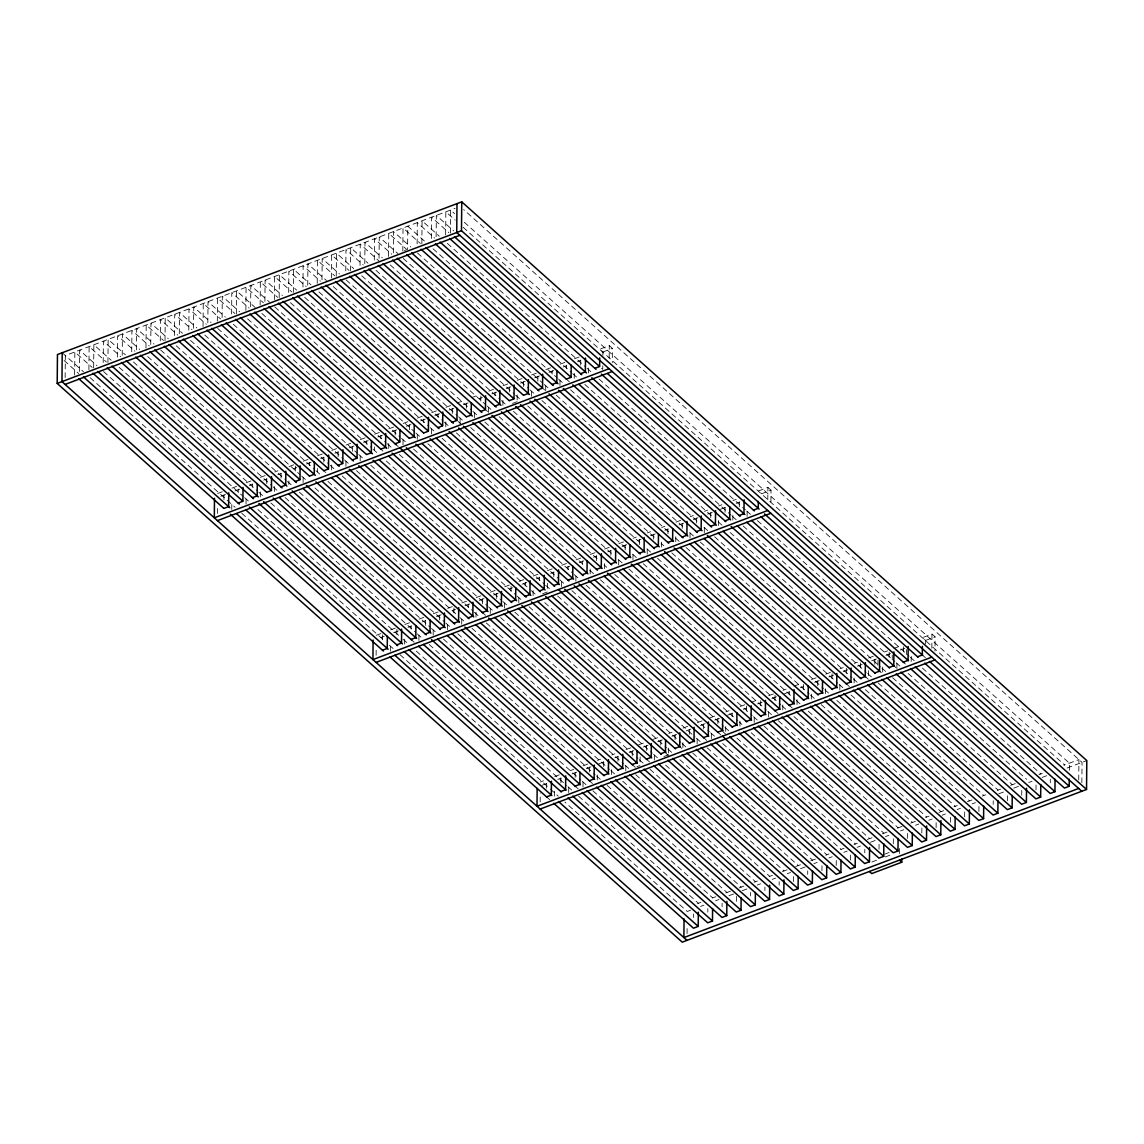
<?xml version="1.0" encoding="UTF-8"?>
<svg xmlns="http://www.w3.org/2000/svg" width="1144" height="1144" viewBox="0 0 1144 1144"><rect width="100%" height="100%" fill="white"/><g stroke="black" fill="none" stroke-linecap="round" stroke-linejoin="round"><path stroke-width="0.75" stroke-dasharray="5 3.75" d="M65.136 377.634L65.337 355.541L455.112 208.322M74.646 375.06L74.846 351.952L92.149 367.41M79.422 371.485L79.608 350.15L96.897 365.608M88.917 369.669L89.118 346.56L106.421 362.019M93.665 367.868L93.865 344.759L111.168 360.231M103.203 362.505L103.389 341.169L120.678 356.628M107.936 362.476L108.137 339.368L125.44 354.84M117.46 357.114L117.66 335.778L134.949 351.237M122.222 355.312L122.408 333.976L139.711 349.449M131.732 351.723L131.917 330.387L149.22 345.86M136.494 349.921L136.679 328.6L153.982 344.058M145.989 348.105L146.189 324.996L163.492 340.469M150.765 344.53L150.951 323.209L168.254 338.667M160.274 340.941L160.46 319.605L177.763 335.078M165.022 340.926L165.222 317.817L182.511 333.276M174.546 335.549L174.732 314.228L192.035 329.687M179.293 333.762L179.479 312.426L196.782 327.885M188.817 330.158L189.003 308.837L206.292 324.295M193.565 328.371L193.751 307.035L211.054 322.494M203.06 326.555L203.26 303.446L220.563 318.904M207.836 322.98L208.022 301.644L225.325 317.117M217.331 321.164L217.532 298.055L234.835 313.513M217.503 513.499L217.56 506.392M222.108 317.589L222.293 296.253L239.596 311.726M223.952 499.785L224.01 492.849M231.617 313.999L231.803 292.664L249.106 308.122M231.76 509.452L231.832 500.786M236.365 313.971L236.565 290.862L255.198 307.522M238.238 492.664L238.267 489.203M245.874 310.382L246.074 287.273L263.377 302.745M246.031 504.061L246.103 495.395M250.65 306.807L250.836 285.485L269.455 302.13M252.509 487.272L252.538 483.812M260.146 304.99L260.346 281.882L277.649 297.354M260.317 496.939L260.374 490.004M264.907 301.415L265.093 280.094L282.396 295.552M266.767 483.612L266.809 478.421M274.417 299.599L274.617 276.49L291.906 291.963M274.589 491.548L274.646 484.613M279.165 297.812L279.365 274.703L296.668 290.161M281.024 478.235L281.095 471.299M288.688 292.435L288.874 271.099L306.177 286.572M288.86 484.427L288.903 480.952M293.436 292.421L293.636 269.312L310.939 284.77M295.309 471.099L295.352 465.908M302.96 287.044L303.146 265.723L320.449 281.181M303.103 482.496L303.16 475.575M307.722 285.256L307.908 263.921L326.54 280.58M309.581 465.722L309.609 462.248M317.217 283.44L317.417 260.332L334.72 275.79M317.417 471.914L317.446 468.454M321.993 279.865L322.179 258.53L339.482 274.002M323.838 462.062L323.881 456.856M331.488 278.049L331.688 254.94L348.991 270.399M331.66 469.984L331.717 463.063M336.236 276.247L336.45 253.139L353.739 268.611M338.109 456.671L338.166 449.735M345.774 270.885L345.96 249.549L363.263 265.008M345.917 466.337L345.988 457.671M350.507 270.856L350.707 247.748L368.011 263.22M352.381 451.279L352.438 444.344M360.045 265.494L360.231 244.158L378.85 260.818M360.174 460.946L360.26 452.28M364.793 263.692L364.979 242.356L382.282 257.829M366.652 444.158L366.695 440.697M374.303 260.103L374.488 238.767L391.791 254.24M374.488 450.35L374.531 446.889M379.064 258.301L379.25 236.98L397.883 253.625M376.104 655.283L376.161 649.949M380.923 438.767L380.952 435.306M382.582 639.825L382.625 634.634M388.56 256.485L388.76 233.376L406.063 248.849M388.731 448.434L388.788 441.498M393.336 252.91L393.522 231.588L410.825 247.047M390.361 651.222L390.433 644.301M395.18 435.12L395.238 428.185M396.854 634.434L396.897 629.243M402.831 251.094L403.031 227.985L420.334 243.457M402.988 444.773L403.06 436.107M404.647 644.101L404.719 637.165M409.452 429.729L409.509 422.794M411.111 629.057L411.139 625.582M417.117 243.929L417.303 222.608L434.606 238.066M417.26 439.382L417.331 430.716M421.85 243.915L422.064 220.806L439.353 236.265M418.904 640.454L418.976 631.788M423.738 422.608L423.766 419.133M425.368 625.396L425.425 618.461M431.388 238.538L431.574 217.217L448.877 232.675M431.531 433.991L431.603 425.325M436.136 236.751L436.322 215.415L453.625 230.873M433.176 635.063L433.247 626.397M438.009 417.217L438.038 413.742M439.639 620.005L439.696 613.07M445.645 234.935L445.845 211.826L455.155 220.148M445.802 426.869L445.874 419.948M450.393 233.133L450.593 210.024L454.583 213.599M447.447 629.672L447.518 621.006M452.252 413.556L452.309 408.351M453.925 612.884L453.968 607.678M460.06 423.223L460.145 414.557M461.718 624.281L461.79 615.615M466.523 408.165L466.58 401.229M468.196 607.493L468.225 604.032M474.331 417.832L474.402 409.166M476.004 617.159L476.061 610.224M480.809 401.043L480.852 395.838M482.439 603.832L482.511 596.911M488.602 412.441L488.674 403.775M490.247 613.499L490.333 604.833M495.08 395.652L495.109 392.192M496.711 598.455L496.768 591.519M502.888 405.319L502.945 398.384M504.518 608.107L504.59 599.442M509.337 391.992L509.38 386.801M510.996 591.319L511.039 586.128M517.159 399.928L517.217 392.993M518.79 602.716L518.861 594.051M523.609 386.615L523.666 379.679M525.268 585.942L525.296 582.468M531.402 396.267L531.488 387.601M533.075 595.595L533.133 588.674M537.866 381.224L537.937 374.288M539.539 580.551L539.568 577.077M540.183 801.944L540.268 793.064M545.674 390.876L545.759 382.21M547.404 583.283L547.332 591.948L542.571 593.736L539.439 590.947M546.646 788.23L546.689 783.025M552.152 374.102L552.18 370.627M553.796 576.891L553.839 571.685M554.468 796.152L554.525 789.231M559.945 385.499L560.017 376.834M561.59 586.557L561.675 577.892M560.903 782.839L560.96 777.634M566.423 368.711L566.452 365.236M568.067 569.769L568.11 566.309M568.711 792.506L568.797 783.84M574.231 378.364L574.288 371.442M575.861 581.166L575.947 572.5M575.175 777.448L575.217 772.257M580.68 365.05L580.723 359.845M582.339 564.378L582.367 560.918M582.982 787.115L583.054 778.449M588.502 372.987L588.559 366.051M590.147 574.045L590.204 567.109M589.446 772.057L589.489 766.866M596.596 560.717L596.639 555.526M597.268 779.994L597.325 773.058M602.788 365.865L602.759 369.326L599.628 366.538M602.874 355.455L602.902 351.995L599.785 349.206L609.294 345.602L612.412 348.405L612.297 362.619M604.418 568.654L604.475 561.718M603.717 766.666L603.76 761.475M609.18 358.043L609.294 345.602M610.867 555.326L610.91 550.135M611.539 774.602L611.611 765.937M618.675 564.993L618.747 556.327M617.989 761.289L618.032 756.084M625.139 549.949L625.182 544.744M625.797 770.942L625.868 762.276M632.947 559.602L633.018 550.936M632.26 755.898L632.303 750.693M639.41 544.558L639.453 539.353M640.139 756.885L640.054 765.55L636.893 766.752M647.204 554.211L647.289 545.545M646.517 750.507L646.574 745.302M653.667 539.167L653.724 533.962M654.325 760.174L654.411 751.508M661.489 547.089L661.561 540.168M660.789 745.116L660.832 739.911M667.939 533.776L667.982 528.571M668.611 753.038L668.682 744.372M675.761 541.713L675.818 534.777M675.06 739.725L675.117 732.789M682.21 528.385L682.253 523.194M682.882 747.661L682.939 740.726M690.018 538.052L690.089 529.386M687.072 933.561L687.129 926.769M689.332 734.334L689.374 729.143M696.481 522.994L696.524 517.803M693.55 917.531L693.579 913.97M697.139 744L697.211 735.335M704.289 532.661L704.361 523.995M703.603 728.942L703.646 723.752M710.753 517.603L710.796 512.412M707.821 912.14L707.85 908.579M711.411 738.609L711.482 729.943M718.575 525.539L718.632 518.604M717.874 723.551L717.917 718.361M725.024 512.212L725.067 507.021M722.078 906.749L722.121 903.202M725.696 731.488L725.768 722.822M732.832 520.148L732.904 513.213M732.146 716.43L732.189 712.969M739.281 506.835L739.339 501.63M736.35 901.358L736.407 896.024M739.954 726.097L740.025 719.161M747.089 516.487L747.175 507.822M746.417 711.039L746.46 705.848M750.621 895.966L750.65 892.42M754.211 722.436L754.268 715.515M760.688 705.662L760.731 700.457M767.796 499.828L767.896 487.387L758.386 490.976L761.518 493.765L771.027 490.175L770.913 502.616M764.893 890.59L764.921 887.029M768.482 717.045L768.539 710.124M774.96 700.271L775.003 695.066M779.164 885.199L779.193 881.638M782.768 709.923L782.825 703.002M789.231 694.88L789.26 691.405M793.421 881.581L793.464 876.247M797.039 704.547L797.096 697.611M803.503 689.489L803.546 684.284M807.693 874.416L807.736 870.856M811.311 699.156L811.353 693.95M817.745 685.828L817.817 678.892M821.95 870.798L821.993 865.465M825.568 693.764L825.625 688.559M832.031 678.707L832.074 673.516M836.221 865.407L836.264 860.088M839.825 690.104L839.896 681.438M846.303 673.316L846.346 668.125M850.492 860.031L850.55 852.909M854.11 682.982L854.168 676.047M860.574 667.924L860.617 662.733M864.778 852.852L864.807 849.306M868.439 670.656L868.367 679.322L865.236 676.533M874.831 664.278L874.888 657.342M877.963 665.336L878.02 660.131M879.035 849.248L879.078 843.914M882.696 667.009L882.639 673.93L879.507 671.142M889.117 657.156L889.16 651.951M892.234 659.945L892.277 654.74M893.292 843.857L893.35 838.523M896.896 668.554L896.982 659.888M899.47 853.538L899.513 848.576L901.858 850.678M903.374 651.765L903.431 646.56M906.506 654.554L906.548 649.363M907.564 838.466L907.607 833.132M911.182 661.418L911.253 654.497M921.835 833.075L921.878 827.741M925.567 643.9L925.596 640.44L922.464 637.637L931.974 634.048L935.106 636.851L934.977 651.065M931.859 648.276L931.974 634.048M936.107 827.684L936.149 822.35M950.378 822.293L950.421 816.973M964.649 816.916L964.692 811.582M978.906 811.525L978.964 806.191M993.192 804.361L993.221 800.8M1007.449 800.743L1007.492 795.409M1021.721 795.352L1021.764 790.018M1035.992 789.961L1036.049 782.854M1050.278 782.796L1050.306 779.236M1069.34 770.284L1069.411 763.162L463.906 221.922M1078.735 779.965L1078.921 759.573L1063.92 765.236M1081.866 782.753L1082.038 762.362L463.635 209.581M404.418 250.507L407.593 249.306L407.793 226.197L425.096 241.656M217.689 493.522L222.436 491.72M231.96 488.13L236.708 486.329M246.232 482.739L250.979 480.938M260.489 477.348L265.251 475.546M274.76 471.957L277.935 470.756M289.032 466.566L293.793 464.779M303.303 461.175L308.051 459.387M317.574 455.784L322.322 453.996M331.846 450.407L336.593 448.605M346.103 445.016L350.865 443.214M360.374 439.625L365.136 437.823M374.646 434.234L379.408 432.432M388.917 428.843L393.665 427.041M403.188 423.452L407.936 421.664M417.46 418.06L422.207 416.273M431.717 412.669L436.479 410.882M445.988 407.293L450.75 405.491M457.085 403.088L463.434 400.7M471.357 397.712L479.279 394.709M488.803 391.119L493.55 389.317M503.074 385.728L507.822 383.926M517.331 380.337L522.093 378.535M531.602 374.946L536.364 373.158M545.874 369.555L550.636 367.767M560.145 364.164L564.893 362.376M574.417 358.787L579.164 356.985M220.806 496.31L225.568 494.508M235.078 490.919L239.84 489.117M249.349 485.528L252.524 484.327M263.62 480.137L266.795 478.95M277.892 474.746L281.067 473.559M293.736 468.768L296.911 467.567M306.42 463.978L311.182 462.176M320.692 458.587L323.866 457.386M334.963 453.196L338.138 451.994M349.235 447.804L353.997 446.003M363.506 442.413L368.254 440.626M377.777 437.022L382.525 435.235M392.034 431.631L396.796 429.844M406.306 426.254L411.068 424.453M420.577 420.863L425.339 419.062M434.849 415.472L439.611 413.67M449.12 410.081L453.868 408.279M463.392 404.69L468.139 402.888M479.236 398.698L482.411 397.497M491.92 393.908L496.682 392.12M506.191 388.517L510.953 386.729M520.463 383.126L525.21 381.338M534.734 377.749L539.482 375.947M549.006 372.358L553.753 370.556M563.263 366.967L566.437 365.765M577.534 361.575L580.709 360.374M602.902 351.995L612.412 348.405M517.145 401.658L512.383 403.46L509.252 400.657M376.29 635.292L381.052 633.49M390.562 629.901L395.323 628.113M404.833 624.51L409.595 622.722M419.104 619.118L423.866 617.331M433.376 613.742L438.123 611.94M447.647 608.351L452.395 606.549M461.904 602.959L466.666 601.158M476.176 597.568L480.938 595.767M490.447 592.177L495.209 590.375M504.718 586.786L509.48 584.999M518.99 581.395L523.737 579.608M533.261 576.004L538.009 574.216M547.518 570.627L552.28 568.825M561.79 565.236L566.552 563.434M576.061 559.845L580.823 558.043M590.333 554.454L595.08 552.652M604.604 549.063L609.352 547.261M618.875 543.672L623.623 541.87M633.132 538.281L636.307 537.079M647.404 532.889L650.578 531.703M661.675 527.498L664.85 526.312M675.947 522.122L680.694 520.32M690.218 516.731L693.378 515.529M704.489 511.339L707.65 510.138M718.747 505.948L721.921 504.747M733.018 500.557L736.193 499.356M381.009 637.494L384.184 636.293M393.693 632.703L398.441 630.902M407.965 627.312L411.125 626.111M422.222 621.921L425.396 620.72M436.493 616.53L441.255 614.728M452.352 610.538L455.526 609.337M465.036 605.748L469.798 603.961M479.307 600.357L484.055 598.569M493.579 594.966L498.326 593.178M509.423 588.988L512.598 587.787M522.107 584.198L526.869 582.396M536.379 578.807L539.553 577.606M550.65 573.416L553.825 572.214M566.509 567.424L569.669 566.223M579.193 562.633L583.941 560.832M593.45 557.242L596.625 556.041M607.721 551.851L610.896 550.664M621.993 546.46L626.755 544.673M637.851 540.483L641.026 539.282M650.536 535.692L655.283 533.89M664.807 530.301L667.967 529.1M679.064 524.91L683.826 523.108M693.336 519.519L698.097 517.717M707.607 514.128L712.369 512.34M720.291 509.337L725.053 507.55M736.15 503.346L739.31 502.159M540.368 781.953L543.543 780.766M554.64 776.576L559.402 774.774M570.498 770.584L573.673 769.383M583.183 765.794L587.944 763.992M597.454 760.402L600.614 759.201M611.725 755.011L614.886 753.81M625.982 749.62L630.744 747.833M638.667 744.83L645.016 742.442M652.938 739.439L657.7 737.651M668.797 733.461L671.971 732.26M683.068 728.07L687.816 726.268M697.339 722.679L702.087 720.877M710.024 717.889L714.771 716.087M725.868 711.897L729.043 710.696M740.139 706.506L744.901 704.718M751.236 702.316L759.173 699.327M768.682 695.724L773.43 693.936M782.954 690.332L786.114 689.146M794.05 686.143L800.385 683.754M811.482 679.565L816.244 677.763M825.754 674.173L830.515 672.372M840.025 668.782L843.199 667.581M854.296 663.391L857.457 662.19M868.568 658L873.315 656.213M884.412 652.008L887.587 650.822M893.922 648.419L900.271 646.031M541.913 785.356L548.262 782.954M557.771 779.364L560.946 778.163M572.043 773.973L576.79 772.171M586.3 768.582L591.062 766.795M598.984 763.792L605.333 761.404M614.843 757.8L618.017 756.613M629.114 752.423L633.876 750.621M643.386 747.032L648.133 745.23M657.657 741.641L662.405 739.839M671.914 736.25L676.676 734.448M686.186 730.859L690.947 729.057M700.457 725.468L705.219 723.68M714.728 720.077L719.49 718.289M727.412 715.286L733.747 712.898M743.271 709.294L746.431 708.107M757.528 703.918L762.29 702.116M771.8 698.526L776.561 696.725M784.484 693.736L790.833 691.333M800.342 687.744L803.517 686.543M814.614 682.353L819.361 680.551M828.885 676.962L833.633 675.174M843.142 671.571L847.904 669.783M857.414 666.18L862.176 664.392M871.685 660.803L876.447 659.001M885.956 655.412L890.718 653.61M900.228 650.021L904.976 648.219M925.596 640.44L935.106 636.851M668.596 754.783L663.849 756.57L660.717 753.782M697.468 903.646L700.8 902.387M712.455 897.983L715.786 896.724M725.782 892.949L730.787 891.062M739.11 887.916L744.115 886.028M754.111 882.253L757.428 880.994M769.097 876.59L772.429 875.332M782.424 871.556L787.415 869.669M795.752 866.523L800.743 864.635M810.739 860.86L815.729 858.972M825.725 855.197L829.057 853.939M840.726 849.534L844.058 848.276M854.053 844.515L857.371 843.257M867.366 839.481L872.371 837.594M882.367 833.819L887.358 831.931M897.354 828.156L902.359 826.268M910.681 823.122L917.345 820.606M925.668 817.459L928.999 816.201M938.995 812.426L944 810.538M953.996 806.763L957.328 805.505M967.309 801.729L972.314 799.842M982.31 796.067L985.642 794.808M997.296 790.404L1000.628 789.145M1010.624 785.37L1015.615 783.483M1038.938 774.674L1042.27 773.415M690.604 910.209L687.272 911.468L564.922 802.101M700.6 906.434L703.932 905.176M715.586 900.786L718.918 899.527M728.914 895.752L733.905 893.864M742.241 890.718L747.232 888.831M757.228 885.056L760.56 883.797M772.214 879.393L775.546 878.134M787.215 873.73L790.547 872.472M800.543 868.696L805.533 866.809M813.87 863.663L817.188 862.404M828.857 858L832.188 856.742M843.843 852.337L847.175 851.079M857.171 847.304L860.502 846.045M870.498 842.27L875.489 840.382M885.485 836.607L888.816 835.349M900.485 830.944L903.817 829.686M915.472 825.282L918.804 824.023M928.799 820.248L932.131 818.99M942.127 815.214L945.459 813.956M957.113 809.552L960.445 808.293M972.1 803.889L975.432 802.63M998.755 793.822L1003.76 791.934M1013.756 788.159L1018.746 786.271M1028.742 782.496L1032.074 781.238M1042.07 777.462L1047.06 775.575M1067.052 768.024L1086.8 760.574M884.498 854.253L889.503 852.366M871.842 862.018L878.506 859.501M885.184 856.985L891.848 854.454M767.896 487.387L771.027 490.175M463.134 227.284L1064.649 764.964M922.321 654.969L925.439 657.771M447.347 243.4L585.742 367.124M587.072 368.311L592.392 373.073M599.056 379.022L745.43 509.866M746.76 511.053L750.764 514.628M757.414 520.577L909.122 656.184M910.452 657.371L914.442 660.932M922.436 668.082L1040.868 773.945M903.288 662.161L905.376 664.02M433.076 248.791L571.471 372.515M572.801 373.702L576.79 377.263M584.784 384.398L731.173 515.258M732.503 516.444L736.493 520.019M743.142 525.968L894.851 661.575M896.181 662.762L900.171 666.323M908.164 673.458L1026.597 779.336M893.779 665.751L895.866 667.61M566.337 379.107L569.455 381.896M417.474 252.996L557.199 377.892M558.529 379.093L562.533 382.654M570.513 389.789L712.912 517.074M718.232 521.836L722.221 525.396M730.201 532.546L880.58 666.966M881.91 668.153L885.899 671.714M892.563 677.663L1012.326 784.727M403.203 258.387L542.942 383.283M544.272 384.484L549.592 389.232M556.241 395.18L698.641 522.465M703.96 527.227L707.95 530.787M714.6 536.736L866.308 672.343M867.638 673.544L871.642 677.105M878.292 683.054L998.054 790.118M542.556 388.088L544.63 389.947M390.261 264.965L528.671 388.674M530.001 389.861L535.321 394.623M541.97 400.572L684.369 527.856M689.689 532.618L693.679 536.178M700.342 542.127L852.051 677.734M853.381 678.921L857.371 682.496M865.35 689.632L983.797 795.509M846.217 683.712L849.334 686.514M376.004 270.356L514.4 394.065M515.729 395.252L519.719 398.827M527.713 405.963L670.098 533.247M675.418 538.009L679.407 541.57M686.071 547.518L837.78 683.125M839.11 684.312L843.099 687.887M851.079 695.023L969.526 800.886M361.733 275.747L500.128 399.456M501.458 400.643L505.448 404.218M513.442 411.354L655.827 538.638M661.146 543.386L663.82 545.774M671.8 552.909L823.508 688.516M824.838 689.703L828.828 693.278M836.822 700.414L955.254 806.277M346.132 279.937L485.857 404.847M487.187 406.034L492.521 410.796M499.17 416.745L641.555 544.029M646.889 548.777L650.879 552.352M657.528 558.301L809.237 693.907M810.567 695.094L815.886 699.856M821.22 704.618L940.983 811.668M485.471 409.652L487.558 411.511M333.19 286.529L471.585 410.238M472.915 411.425L478.249 416.187M484.899 422.136L627.298 549.406M632.618 554.168L636.607 557.743M643.257 563.692L794.966 699.299M796.295 700.486L800.299 704.061M808.279 711.196L926.711 817.059M789.131 705.276L792.263 708.064M318.919 291.906L457.328 415.629M458.658 416.816L463.978 421.578M470.627 427.527L613.027 554.797M618.346 559.559L622.336 563.134M628.986 569.083L780.694 704.69M782.024 705.877L786.028 709.437M794.007 716.587L912.44 822.45M458.086 421.45L460.746 423.823M774.874 710.667L777.991 713.456M304.647 297.297L443.057 421.021M444.387 422.207L448.377 425.768M456.356 432.904L598.755 560.188M604.075 564.95L606.735 567.324M614.728 574.46L766.437 710.081M767.767 711.268L771.757 714.828M778.406 720.777L898.183 827.841M290.39 302.688L428.786 426.397M430.115 427.599L435.435 432.346M442.099 438.295L584.484 565.579M589.803 570.341L593.808 573.902M600.457 579.851L752.166 715.458M753.496 716.659L757.485 720.219M764.135 726.168L883.912 833.232M274.789 306.892L414.514 431.788M415.844 432.975L421.164 437.737M427.827 443.686L572.872 573.344M574.202 574.545L579.536 579.293M586.186 585.242L737.894 720.849M739.224 722.036L741.884 724.424M751.208 732.746L869.64 838.624M261.847 313.47L400.243 437.18M401.573 438.366L405.577 441.942M413.556 449.077L558.615 578.735M559.945 579.922L565.265 584.684M571.914 590.633L723.623 726.24M724.953 727.427L728.942 731.002M736.936 738.137L855.369 844.015M722.865 731.602L725.525 733.99M395.109 443.786L398.226 446.575M717.788 732.217L720.92 735.02M247.576 318.861L385.971 442.571M387.316 443.758L391.305 447.333M399.285 454.468L544.344 584.126M545.674 585.313L550.993 590.075M557.643 596.024L709.351 731.631M710.681 732.818L714.685 736.393M722.665 743.529L841.097 849.391M380.838 449.163L382.925 451.036M703.517 737.608L706.649 740.411M233.304 324.252L371.714 447.962M373.044 449.149L377.034 452.724M386.343 461.046L530.072 589.517M531.402 590.704L536.722 595.466M544.716 602.602L695.08 737.022M696.424 738.209L700.414 741.784M707.063 747.733L826.826 854.782M217.703 328.442L357.443 453.353M358.773 454.54L364.092 459.302M370.742 465.25L515.801 594.909M517.131 596.096L522.451 600.857M529.114 606.806L680.823 742.413M682.153 743.6L686.143 747.175M692.792 753.124L812.569 860.174M679.736 746.589L681.824 748.462M204.776 335.02L343.171 458.744M344.501 459.931L349.821 464.693M356.485 470.642L501.53 600.3M502.859 601.487L508.193 606.248M514.843 612.197L666.552 747.804M667.881 748.991L671.871 752.552M679.851 759.702L798.298 865.565M665.779 753.167L668.439 755.54M190.505 340.411L328.9 464.135M330.23 465.322L334.22 468.883M342.213 476.018L487.258 605.691M488.588 606.878L493.922 611.64M500.572 617.574L652.28 753.195M653.61 754.382L657.6 757.943M665.593 765.079L784.026 870.956M323.766 470.727L325.84 472.586M482.368 612.498L485.499 615.3M646.446 759.173L649.577 761.961M176.233 345.803L314.629 469.512M315.958 470.713L319.962 474.274M327.942 481.409L473.001 611.068M474.331 612.269L479.651 617.016M486.3 622.965L638.009 758.572M639.339 759.773L643.328 763.334M649.992 769.283L769.755 876.347M632.174 764.564L635.306 767.352M160.632 350.007L300.357 474.903M301.701 476.104L307.021 480.852M315 487.987L458.73 616.459M460.06 617.66L465.379 622.408M472.029 628.356L623.737 763.963M625.067 765.164L629.071 768.725M635.721 774.674L755.483 881.738M147.69 356.585L286.1 480.294M287.43 481.481L292.75 486.243M299.399 492.192L444.458 621.85M445.788 623.037L451.108 627.799M457.772 633.747L609.466 769.354M610.81 770.541L614.8 774.116M622.779 781.252L741.226 887.129M133.419 361.976L271.829 485.685M273.159 486.872L278.478 491.634M285.128 497.583L430.187 627.241M431.517 628.428L435.507 632.003M443.5 639.138L595.209 774.745M596.539 775.932L600.529 779.507M607.178 785.456L726.955 892.506M589.374 780.723L592.492 783.526M119.162 367.367L257.557 491.076M258.887 492.263L262.877 495.838M270.871 502.974L415.916 632.632M417.245 633.819L421.235 637.394M429.229 644.53L580.938 780.136M582.267 781.323L586.257 784.898M592.907 790.847L712.683 897.897M411.025 639.453L414.157 642.242M575.103 786.114L578.235 788.917M103.561 371.557L243.286 496.467M244.616 497.654L249.935 502.416M257.929 509.552L401.644 638.023M402.974 639.21L408.308 643.972M416.287 651.108L566.666 785.528M567.996 786.714L571.986 790.289M578.649 796.238L698.412 903.288M62.205 352.752L83.483 371.771M90.133 377.706L225.783 498.97M227.113 500.157L235.092 507.292M241.742 513.227L384.041 640.426M389.36 645.187L393.364 648.748M400.014 654.697L548.963 787.844M550.293 789.031L558.272 796.167M64.107 360.489L78.736 373.559M546.56 796.896L549.692 799.685"/><path stroke-width="1.5" d="M57.2 383.426L57.457 354.54L461.747 201.845L1086.8 760.574L1086.543 789.46L682.253 942.155L57.2 383.426L461.49 230.73L1086.543 789.46M62.205 352.752L61.962 381.638L687.015 940.354M214.486 498.269L214.314 517.817L609.094 368.711M228.757 492.792L228.628 506.649L223.881 508.451M243.028 487.401L242.9 501.272L238.152 503.06M257.271 483.74L257.171 495.881L252.409 497.669M271.557 476.619L271.443 490.49L266.681 492.277M285.828 471.228L285.714 485.099L280.952 486.901M300.1 465.837L299.985 479.708L295.223 481.51M314.357 462.19L314.243 474.317L309.495 476.118M328.643 455.069L328.514 468.926L323.766 470.727M342.914 449.678L342.785 463.534L338.023 465.336M357.171 444.287L357.057 458.158L352.295 459.945M371.428 440.626L371.328 452.767L366.566 454.554M373.101 640.039L372.93 659.602L767.696 510.496M385.714 433.504L385.599 447.375L380.838 449.163M387.344 636.307L387.244 648.433L382.482 650.235M399.971 429.858L399.857 441.984L395.109 443.786M401.63 629.171L401.515 643.042L396.753 644.844M414.242 424.467L414.128 436.593L409.38 438.395M415.887 625.525L415.787 637.651L411.025 639.453M428.514 417.346L428.399 431.202L423.637 433.004M430.158 620.134L430.044 632.26L425.296 634.062M442.785 411.954L442.671 425.811L437.909 427.613M444.444 613.012L444.315 626.869L439.568 628.671M456.985 203.646L456.728 232.532L1081.795 791.248M457.042 408.294L456.942 420.42L452.18 422.222M461.49 230.73L461.747 201.845M458.715 607.621L458.587 621.492L453.825 623.28M471.314 402.902L471.214 415.029L466.452 416.831M472.972 602.23L472.858 616.101L468.096 617.889M485.599 395.781L485.471 409.652L480.723 411.44M487.23 598.569L487.129 610.71L482.368 612.498M499.871 390.39L499.742 404.261L494.994 406.048M501.515 591.448L501.401 605.319L496.639 607.121M514.128 384.999L514.013 398.87L509.252 400.657M515.772 587.802L515.658 599.928L510.91 601.73M528.399 379.608L528.285 393.479L523.523 395.281M530.058 580.68L529.929 594.537L525.182 596.339M537.151 788.488L537.008 806.263L931.774 657.156M542.671 374.231L542.556 388.088L537.794 389.889M544.329 575.289L544.201 589.146L539.439 590.947M551.437 781.238L551.322 795.094L546.56 796.896M556.928 370.57L556.828 382.697L552.066 384.498M558.587 569.898L558.472 583.755L553.71 585.556M565.708 775.846L565.594 789.703L560.832 791.505M571.199 365.179L571.085 377.305L566.337 379.107M572.844 566.237L572.744 578.363L567.982 580.165M579.965 772.186L579.865 784.326L575.103 786.114M585.485 358.058L585.356 371.914L580.609 373.716M587.115 560.846L587.015 572.987L582.253 574.774M594.251 765.064L594.122 778.935L589.374 780.723M599.699 357.872L599.628 366.538L594.866 368.325M601.401 553.725L601.272 567.596L596.524 569.383M608.522 759.673L608.393 773.544L603.646 775.332M615.672 548.333L615.543 562.204L610.796 563.992M622.794 754.282L622.665 768.153L617.903 769.955M629.915 544.687L629.815 556.813L625.053 558.615M637.036 750.636L636.936 762.762L632.174 764.564M644.201 537.566L644.086 551.422L639.324 553.224M651.322 743.514L651.208 757.371L646.446 759.173M658.458 533.905L658.358 546.031L653.596 547.833M665.579 739.853L665.479 751.98L660.717 753.782M672.729 528.514L672.629 540.64L667.867 542.442M679.865 732.732L679.736 746.589L674.989 748.39M687.015 521.392L686.886 535.249L682.139 537.051M684.055 918.875L683.897 937.565L1078.663 788.459M694.136 727.341L694.008 741.212L689.26 742.999M701.286 516.001L701.158 529.872L696.41 531.66M553.725 803.288L693.45 928.199L698.212 926.397L698.341 912.183M708.408 721.95L708.279 735.821L703.517 737.608M715.558 510.61L715.429 524.481L710.667 526.269M567.996 797.897L707.721 922.808L712.483 921.006L712.583 908.565M722.65 718.289L722.55 730.43L717.788 732.217M729.801 506.949L729.7 519.09L724.938 520.877M582.267 792.52L721.993 917.416L726.755 915.615L726.869 901.4M736.922 712.898L736.822 725.039L732.06 726.826M744.086 499.828L743.972 513.699L739.21 515.501M596.524 787.129L736.264 912.025L741.012 910.238L741.126 897.783M751.208 705.776L751.093 719.647L746.331 721.449M758.3 501.372L758.243 508.308L753.481 510.11M610.796 781.738L750.535 906.634L755.283 904.847L755.397 892.406M765.479 700.4L765.35 714.256L760.603 716.058M625.067 776.347L764.793 901.243L769.554 899.456L769.683 885.227M779.736 696.739L779.622 708.865L774.874 710.667M639.339 770.956L779.064 895.866L783.826 894.065L783.955 879.836M794.022 689.617L793.893 703.474L789.131 705.276M653.61 765.565L793.335 890.475L798.097 888.673L798.197 876.232M808.265 685.957L808.164 698.083L803.403 699.885M667.881 760.174L807.607 885.084L812.369 883.282L812.469 870.841M822.536 680.566L822.436 692.706L817.674 694.494M682.139 754.783L821.878 879.693L826.626 877.891L826.74 865.45M836.822 673.444L836.707 687.315L831.945 689.103M696.41 749.406L836.15 874.302L840.897 872.5L841.012 860.059M851.093 668.053L850.964 681.924L846.217 683.712M710.681 744.015L850.407 868.911L855.169 867.123L855.283 854.668M865.364 662.662L865.236 676.533L860.488 678.335M724.953 738.624L864.678 863.52L869.44 861.732L869.569 847.504M879.607 659.015L879.507 671.142L874.745 672.944M739.224 733.232L878.949 858.129L883.711 856.341L883.811 843.9M893.893 651.894L893.779 665.751L889.017 667.553M753.496 727.841L893.221 852.752L897.983 850.95L898.083 838.509M869.397 871.471L871.742 873.573L901.758 862.233L901.787 858.929M908.164 646.503L908.05 660.36L903.288 662.161M767.753 722.45L907.492 847.361L912.24 845.559L912.354 833.118M922.393 646.303L922.321 654.969L917.559 656.77M782.024 717.059L921.764 841.97L926.511 840.168L926.64 825.954M796.295 711.668L936.021 836.579L940.783 834.777L940.911 820.563M810.567 706.291L950.292 831.188L955.054 829.386L955.154 816.945M824.838 700.9L964.564 825.796L969.326 823.995L969.44 809.78M839.11 695.509L978.835 820.405L983.597 818.618L983.697 806.162M853.367 690.118L993.106 815.014L997.854 813.227L997.968 800.786M867.638 684.727L1007.378 809.623L1012.125 807.836L1012.24 795.395M881.91 679.336L1021.635 804.246L1026.397 802.444L1026.525 788.23M896.181 673.945L1035.906 798.855L1040.668 797.053L1040.768 784.612M910.452 668.554L1050.178 793.464L1054.94 791.662L1055.04 779.221M924.709 663.163L1064.449 788.073L1069.211 786.271L1069.268 779.164M65.079 384.427L459.859 235.321M217.446 520.62L612.212 371.514M376.047 662.39L770.827 513.284M540.125 809.065L934.905 659.959M454.382 236.708L599.442 366.366M607.421 373.502L759.13 509.109M764.464 513.87L922.822 655.426M929.471 661.375L1069.211 786.271M449.635 238.495L596.01 369.355M601.344 374.102L754.382 510.91M761.032 516.859L918.06 657.228M440.111 242.099L586.5 372.944M591.82 377.706L744.858 514.5M751.522 520.448L908.55 660.817M915.2 666.766L1054.94 791.662M435.363 243.887L581.753 374.746M588.402 380.695L740.111 516.302M746.76 522.25L903.789 662.605M425.854 247.476L570.899 377.148M578.893 384.284L730.601 519.891M737.251 525.84L894.279 666.208M900.929 672.157L1040.668 797.053M421.092 249.278L566.151 378.936M572.801 384.884L725.839 521.693M731.159 526.44L889.531 667.996M411.583 252.867L557.972 383.726M563.291 388.474L716.33 525.282M722.979 531.231L880.008 671.599M886.671 677.548L1026.397 802.444M406.821 254.669L553.21 385.514M558.529 390.276L711.568 527.069M718.217 533.018L875.26 673.387M397.311 258.258L542.37 387.916M549.02 393.865L702.058 530.673M707.378 535.421L865.736 676.976M872.4 682.925L1012.125 807.836M392.549 260.06L538.938 390.905M545.588 396.854L697.297 532.461M703.96 538.409L860.989 678.778M383.04 263.649L529.429 394.508M534.748 399.256L687.787 536.064M694.437 541.999L851.479 682.367M858.129 688.316L997.854 813.227M378.292 265.451L523.337 395.109M530.001 401.058L683.039 537.852M689.689 543.8L846.717 684.169M368.768 269.04L513.828 398.698M520.477 404.647L673.516 541.441M680.179 547.39L837.208 687.758M843.857 693.707L983.597 818.618M364.021 270.842L509.066 400.5M515.729 406.449L668.768 543.243M674.088 548.005L832.446 689.56M354.497 274.431L500.886 405.276M506.206 410.038L659.244 546.832M664.578 551.594L822.936 693.15M829.586 699.098L969.326 823.995M349.749 276.233L496.138 407.078M501.458 411.84L654.497 548.634M661.146 554.583L818.174 694.951M340.24 279.822L485.285 409.481M491.949 415.429L644.987 552.223M651.637 558.172L808.665 698.541M815.314 704.489L955.054 829.386M335.478 281.61L481.867 412.469M488.517 418.418L640.225 554.025M646.875 559.974L803.917 700.342M325.968 285.213L472.358 416.058M479.007 422.007L630.716 557.614M637.365 563.563L794.394 703.932M801.057 709.881L940.783 834.777M321.207 287.001L466.266 416.659M472.915 422.608L625.954 559.416M631.274 564.164L789.646 705.719M311.697 290.605L456.756 420.263M463.406 426.212L616.444 563.005M623.094 568.954L780.122 709.323M786.786 715.272L926.511 840.168M306.935 292.392L453.324 423.251M458.644 427.999L611.683 564.807M618.346 570.742L775.375 711.11M297.426 295.981L442.485 425.654M449.134 431.603L602.173 568.396M607.493 573.158L765.865 714.714M772.515 720.663L912.24 845.559M292.678 297.783L439.053 428.628M445.717 434.577L597.425 570.184M604.075 576.133L761.103 716.501M283.154 301.373L428.213 431.031M436.193 438.181L587.902 573.788M594.565 579.736L751.594 720.091M758.243 726.04L897.983 850.95M278.407 303.174L423.452 432.832M430.115 438.781L583.154 575.575M588.474 580.337L746.832 721.893M899.413 860.131L901.758 862.233M268.897 306.764L415.272 437.623M421.936 443.557L573.63 579.179M578.964 583.926L737.322 725.482M743.972 731.431L883.711 856.341M264.135 308.565L409.194 438.223M415.844 444.172L568.883 580.966M574.202 585.728L732.56 727.284M254.626 312.155L399.671 441.813M406.334 447.762L559.373 584.555M564.693 589.317L723.051 730.873M729.7 736.822L869.44 861.732M399.814 447.762L402.931 450.55M558.415 589.532L561.547 592.335M722.493 736.207L725.625 738.995M249.864 313.957L396.253 444.801M402.902 450.75L554.611 586.357M561.261 592.306L718.303 732.675M240.354 317.546L386.743 448.391M392.063 453.153L545.102 589.947M551.751 595.895L708.779 736.264M715.443 742.213L855.169 867.123M235.593 319.348L380.652 449.006M388.631 456.141L540.34 591.748M545.659 596.51L704.032 738.066M226.083 322.937L372.472 453.782M379.122 459.731L530.83 595.338M537.48 601.286L694.522 741.655M701.172 747.604L840.897 872.5M221.321 324.724L366.38 454.397M373.03 460.346L526.068 597.139M531.402 601.901L689.76 743.457M211.812 328.328L356.871 457.986M364.85 465.122L516.559 600.729M521.878 605.491L680.251 747.046M686.9 752.995L826.626 877.891M207.064 330.115L353.439 460.975M358.773 465.722L511.811 602.53M518.461 608.479L675.489 748.848M197.54 333.719L342.599 463.377M349.249 469.326L502.287 606.12M507.621 610.882L665.98 752.437M672.629 758.386L812.369 883.282M192.793 335.507L339.167 466.366M345.831 472.3L497.54 607.922M504.189 613.87L661.218 754.225M183.283 339.096L328.328 468.768M336.322 475.904L488.03 611.511M494.68 617.46L651.708 757.829M658.358 763.777L798.097 888.673M178.521 340.898L323.58 470.556M331.56 477.692L483.268 613.298M488.588 618.06L646.946 759.616M169.012 344.487L315.387 475.346M322.05 481.295L473.759 616.902M480.408 622.851L637.437 763.22M644.086 769.154L783.826 894.065M164.25 346.289L309.309 475.947M315.958 481.896L468.997 618.689M475.647 624.638L632.689 765.007M154.74 349.878L299.8 479.536M306.449 485.485L459.488 622.293M464.807 627.041L623.165 768.596M629.829 774.545L769.554 899.456M149.978 351.68L296.368 482.525M303.017 488.474L454.726 624.081M461.389 630.029L618.418 770.398M140.469 355.269L286.858 486.114M292.178 490.876L445.216 627.684M451.866 633.619L608.908 773.987M615.558 779.936L755.283 904.847M135.707 357.071L282.096 487.916M288.746 493.865L440.454 629.472M447.118 635.421L604.146 775.789M126.197 360.66L271.257 490.318M279.236 497.454L430.945 633.061M437.594 639.01L594.637 779.379M601.286 785.327L741.012 910.238M121.45 362.462L266.495 492.12M273.159 498.069L426.197 634.863M431.517 639.625L589.875 781.18M111.926 366.051L258.315 496.896M263.635 501.658L416.673 638.452M423.337 644.401L580.365 784.77M587.015 790.719L726.755 915.615M107.178 367.839L253.553 498.698M258.887 503.46L411.926 640.254M418.575 646.203L575.604 786.571M97.669 371.442L242.714 501.101M249.363 507.049L402.416 643.843M409.066 649.792L566.094 790.161M572.744 796.11L712.483 921.006M92.907 373.23L239.296 504.089M245.946 510.038L397.654 645.645M404.304 651.594L561.332 791.963M83.398 376.834L229.772 507.679M236.436 513.627L388.145 649.234M394.794 655.183L551.823 795.552M558.472 801.501L698.212 926.397M78.636 378.621L223.695 508.279M230.344 514.228L383.383 651.036M390.032 656.985L547.075 797.339"/></g></svg>
